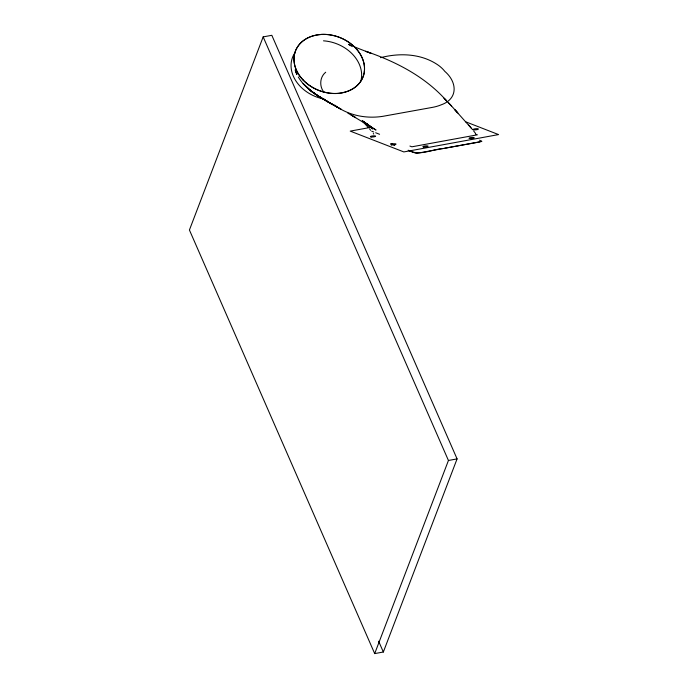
<?xml version="1.0" encoding="UTF-8"?>
<svg xmlns="http://www.w3.org/2000/svg" width="688" height="688" viewBox="0 0 688 688"><rect width="100%" height="100%" fill="white"/><g stroke="black" fill="none" stroke-linecap="round" stroke-linejoin="round"><path stroke-width="1.03" d="M294.129 56.425L294.215 55.711A34.245 26.918 20.9 0 1 295.522 50.835L295.814 50.147A38.743 30.444 20.9 0 1 298.076 46.113A35.767 28.105 20.9 0 1 315.482 35.286A37.711 29.636 20.9 0 1 320.883 34.503M364.391 71.457L364.296 72.171A34.245 26.918 20.9 0 1 362.989 77.047L362.696 77.735A38.743 30.444 20.9 0 1 360.435 81.769A35.767 28.105 20.9 0 1 343.028 92.588M263.169 36.885L189.424 230.007L374.693 653.6L383.345 652.018L457.081 458.896L271.82 35.303L263.169 36.885L448.438 460.487L374.693 653.6M325.699 72.223C319.628 77.116 319.189 86.542 324.082 92.407M444.611 148.264L479.218 142.055L481.669 141.117L479.562 140.223M371.288 127.263L350.235 131.116L403.839 151.928L498.576 134.581L465.819 121.862M443.313 148.496C432.081 149.27 420.17 156.107 409.257 150.715A175.474 36.799 -5.3 0 0 408.139 150.251M481.806 141.444L416.309 153.433L408.483 150.397M448.438 460.487L457.081 458.896M380.584 57.68C399.909 52.623 422.028 53.578 438.72 65.515A44.909 24.673 5.3 0 1 444.809 71.371C457.245 82.01 458.363 98.797 441.223 104.817A36.516 20.064 5.3 0 1 432.081 107.44L383.061 116.289C367.065 118.869 349.762 115.79 336.398 106.391A44.909 24.673 5.3 0 1 334.781 105.118M354.372 46.887L371.159 53.389L365.689 51.282C395.815 61.533 425.081 76.617 446.469 100.689L444.009 98.221L451.629 106.115M391.438 143.775L390.861 143.551L394.783 145.082M475.408 134.057L477.369 134.822L411.88 146.811L409.919 146.045M371.761 131.236L373.722 131.993M375.674 132.758L379.587 134.272M392.022 143.998L394.301 144.893M351.164 45.571L348.498 44.333L352.351 46.638M351.095 115.034L355.67 117.622L347.801 113.107M337.627 107.44L321.511 97.988L341.162 109.349L329.199 102.589L332.605 104.602C319.989 97.249 305.971 90.016 298.3 76.987M352.411 115.782L376.026 130.041L363.092 121.518L371.529 127.246L364.21 122.12L372.707 128.966L366.102 123.625M364.33 122.24L369.387 125.835L364.528 122.292M362.223 120.667L367.272 124.416L362.481 120.727M364.072 121.948L365.276 122.954M362.731 121.501L368.209 127.418M457.907 113.047L454.94 109.822L472.656 129.731M448.464 102.658L457.15 112.23M369.508 128.905L370.712 130.316M468.76 125.053L470.996 127.822M473.671 131.004L475.563 133.438M373.292 133.481L373.73 134.048M378.615 641.207L383.345 652.018M296.227 72.713L296.846 74.209L295.126 69.918M295.711 71.406L296.846 74.209M324.16 99.072A36.189 28.44 20.9 0 1 295.204 52.365M323.489 40.824A36.189 28.44 20.9 0 1 360.899 80.823M294.197 56.442A36.197 28.449 20.9 0 0 337.653 93.456A37.711 29.636 20.9 0 0 343.045 92.622M320.857 34.426A36.197 28.449 20.9 0 1 364.313 71.44M328.185 101.927L317.813 95.813L309.419 89.707L317.813 95.813L328.185 101.927M321.047 97.748L312.18 91.882L303.227 83.781L312.18 91.882L321.047 97.748M423.636 147A2.597 0.542 -5.3 0 0 427.988 146.381A2.597 0.542 -5.3 0 0 424.883 145.976A2.597 0.542 -5.3 0 0 423.636 147M469.766 138.555A2.597 0.542 -5.3 0 0 474.118 137.935A2.597 0.542 -5.3 0 0 471.013 137.531A2.597 0.542 -5.3 0 0 469.766 138.555M473.937 129.817A2.597 0.542 -5.3 0 0 478.298 129.198A2.597 0.542 -5.3 0 0 475.184 128.794A2.597 0.542 -5.3 0 0 473.937 129.817M371.142 136.972A2.597 0.542 -5.3 0 0 375.493 136.353A2.597 0.542 -5.3 0 0 372.38 135.949A2.597 0.542 -5.3 0 0 371.142 136.972M391.558 144.901A2.597 0.542 -5.3 0 0 395.918 144.282A2.597 0.542 -5.3 0 0 392.805 143.878A2.597 0.542 -5.3 0 0 391.558 144.901M303.107 80.023A36.189 28.44 20.9 0 0 362.86 77.357A36.189 28.44 20.9 0 0 321.795 34.443A36.189 28.44 20.9 0 0 303.107 80.023"/></g></svg>
